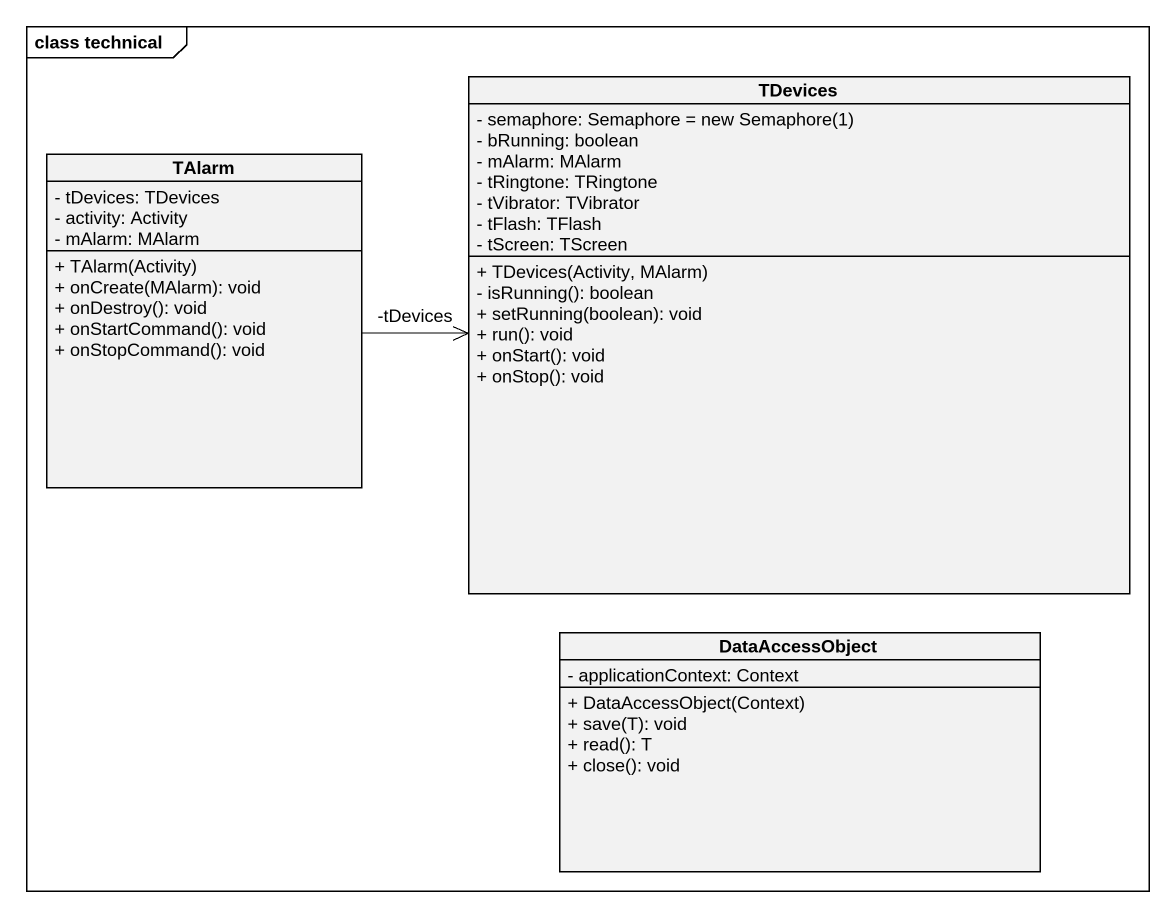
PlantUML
@startuml
mainframe class technical
hide circle
hide empty members
skinparam classAttributeIconSize 0
class TDevices {
  {field} - semaphore: Semaphore = new Semaphore(1)
  - bRunning: boolean
  - mAlarm: MAlarm
  - tRingtone: TRingtone
  - tVibrator: TVibrator
  - tFlash: TFlash
  - tScreen: TScreen
  + TDevices(Activity, MAlarm)
  - isRunning(): boolean
  + setRunning(boolean): void
  + run(): void
  + onStart(): void
  + onStop(): void
}
class TAlarm {
  - tDevices: TDevices
  - activity: Activity
  - mAlarm: MAlarm
  + TAlarm(Activity)
  + onCreate(MAlarm): void
  + onDestroy(): void
  + onStartCommand(): void
  + onStopCommand(): void
}
class DataAccessObject {
  - applicationContext: Context
  + DataAccessObject(Context)
  + save(T): void
  + read(): T
  + close(): void
}
TAlarm -right-> "-tDevices" TDevices
@enduml
